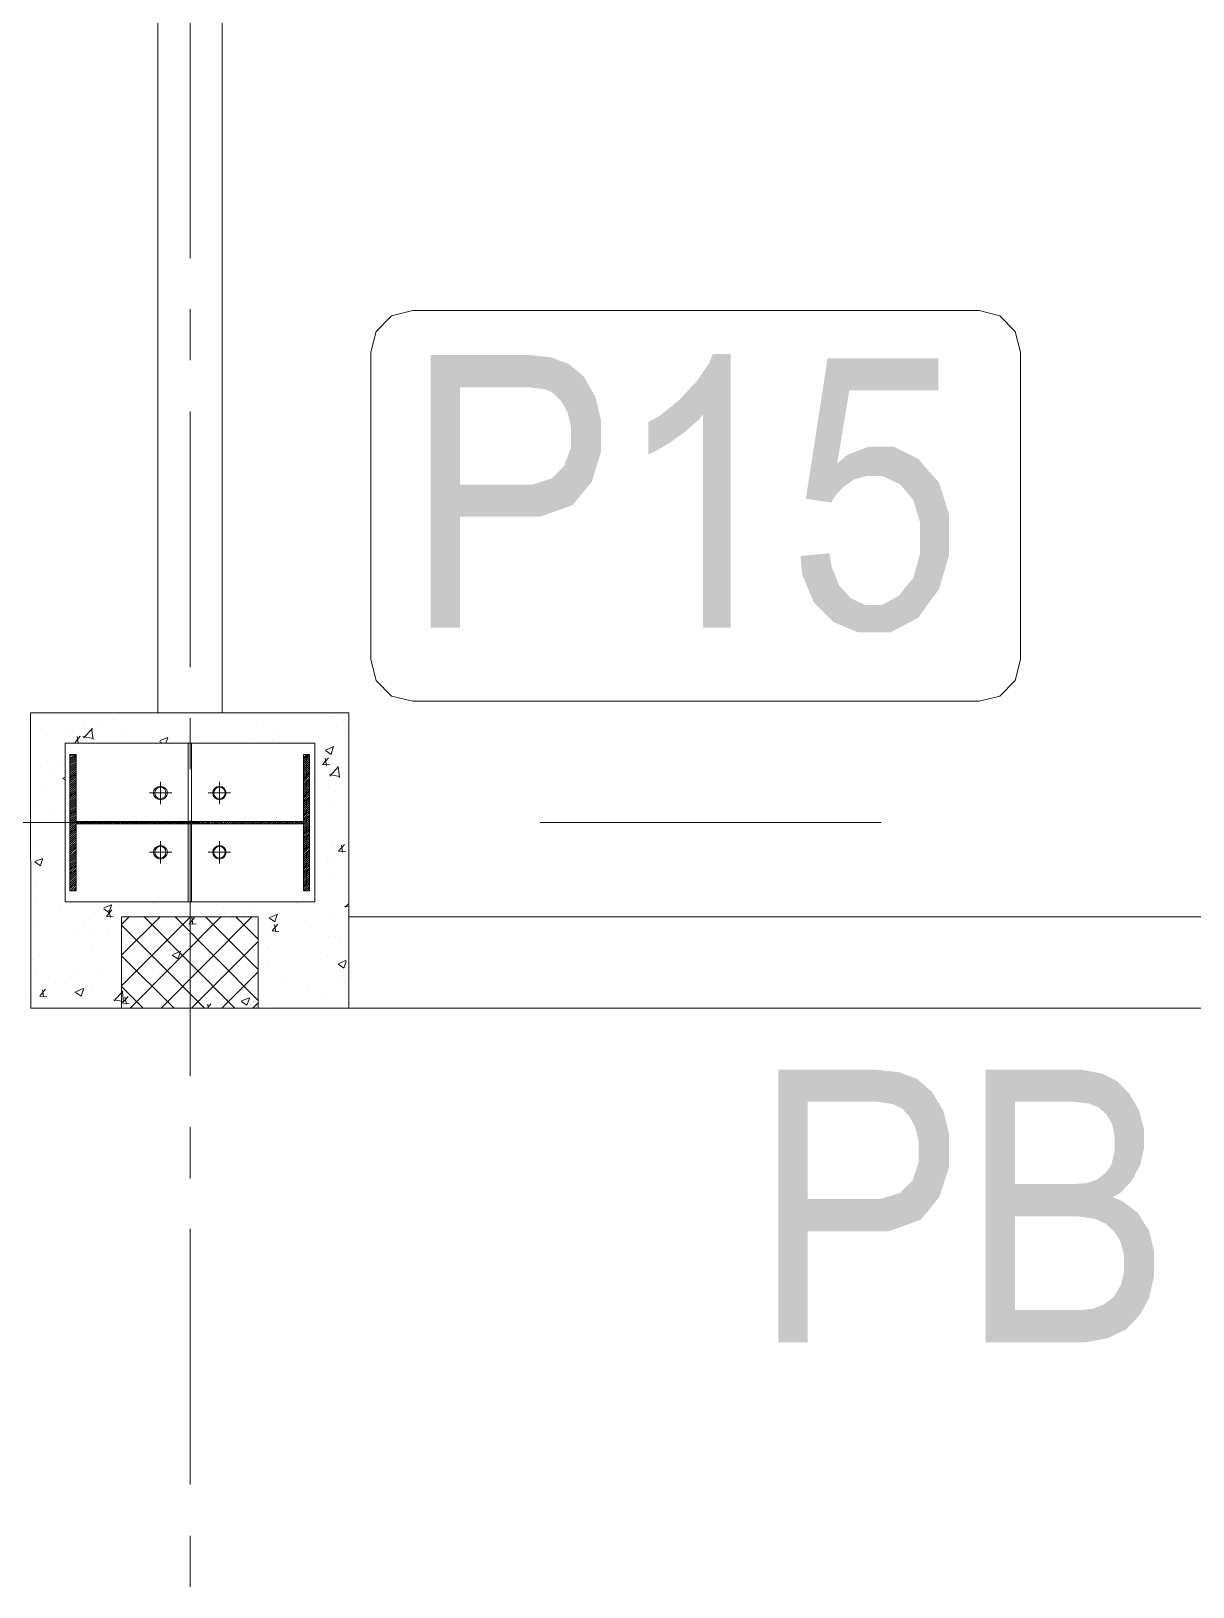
# Model space of a CAD drawing. Header units: millimetres. Extents: x 51.5 to 74.8, y 0.8 to 17.2.
# Drawn here: x 56.4284 to 56.7629, y 6.9694 to 7.4174 of the extents above; entities that cross this region are included whole.
import ezdxf

# ---------------------------------------------------------------- set-up
doc = ezdxf.new("R2010")
doc.units = ezdxf.units.MM
doc.layers.add('PDF_Geomertry', color=7, linetype='Continuous')
doc.layers.add('PDF_Solid Fills', color=7, linetype='Continuous')

msp = doc.modelspace()

# ---------------------------------------------------------------- hatches: boundary and pattern name
at = {"layer": 'PDF_Solid Fills', "transparency": 33554559}
h = msp.add_hatch(color=256, dxfattribs=at)
h.paths.add_polyline_path([(56.54343, 7.24564), (56.54343, 7.32411), (56.5676, 7.32411), (56.5719, 7.32411), (56.57829, 7.32342), (56.58024, 7.32258), (56.58315, 7.32161), (56.5876, 7.31786), (56.58913, 7.31509), (56.59079, 7.31231), (56.59246, 7.3055), (56.59246, 7.30147), (56.59246, 7.2962), (56.58982, 7.28759), (56.58704, 7.28425), (56.5844, 7.28092), (56.5751, 7.27758), (56.56843, 7.27758), (56.5519, 7.27758), (56.5519, 7.24564)])
h.paths.add_polyline_path([(56.5519, 7.28675), (56.56857, 7.28675), (56.5726, 7.28675), (56.57829, 7.28856), (56.5801, 7.29036), (56.5819, 7.29217), (56.58385, 7.29745), (56.58385, 7.30106), (56.58385, 7.30342), (56.58288, 7.30745), (56.58204, 7.30911), (56.58107, 7.31078), (56.57885, 7.313), (56.5776, 7.3137), (56.57635, 7.31425), (56.57176, 7.31481), (56.56843, 7.31481), (56.5519, 7.31481)])
for points in [[(56.62982, 7.24564), (56.6219, 7.24564), (56.6219, 7.30703), (56.62051, 7.30536), (56.6169, 7.30217), (56.61454, 7.3005), (56.61232, 7.29884), (56.60801, 7.29633), (56.60607, 7.2955), (56.60607, 7.30481), (56.6094, 7.30661), (56.6151, 7.3112), (56.6176, 7.31397), (56.6201, 7.31661), (56.62371, 7.32189), (56.62468, 7.32439), (56.62982, 7.32439)], [(56.64996, 7.2662), (56.65829, 7.26703), (56.65885, 7.26328), (56.66107, 7.25772), (56.66274, 7.25592), (56.6644, 7.25411), (56.66843, 7.25217), (56.67065, 7.25217), (56.67343, 7.25217), (56.67829, 7.25481), (56.68038, 7.25745), (56.68246, 7.25995), (56.6844, 7.26703), (56.6844, 7.27161), (56.6844, 7.27578), (56.68246, 7.28231), (56.68051, 7.28467), (56.67857, 7.28689), (56.67357, 7.28925), (56.67065, 7.28925), (56.66885, 7.28925), (56.66538, 7.28828), (56.66385, 7.28717), (56.66232, 7.2862), (56.65982, 7.28342), (56.65885, 7.28161), (56.65149, 7.28272), (56.65774, 7.32314), (56.68968, 7.32314), (56.68968, 7.31397), (56.66399, 7.31397), (56.66051, 7.29286), (56.66343, 7.29536), (56.66954, 7.29772), (56.67274, 7.29772), (56.67676, 7.29772), (56.68385, 7.29425), (56.68676, 7.29078), (56.68982, 7.28745), (56.69274, 7.27814), (56.69274, 7.27231), (56.69274, 7.26647), (56.68982, 7.25661), (56.68676, 7.25259), (56.68385, 7.24842), (56.67579, 7.24425), (56.67079, 7.24425), (56.66649, 7.24425), (56.65954, 7.24717), (56.65663, 7.25009), (56.65371, 7.253), (56.65038, 7.26106)]]:
    msp.add_hatch(color=256, dxfattribs=at).paths.add_polyline_path(points)
h = msp.add_hatch(color=256, dxfattribs=at)
h.paths.add_polyline_path([(56.64357, 7.03981), (56.64357, 7.11828), (56.66788, 7.11828), (56.67204, 7.11828), (56.67843, 7.11758), (56.68051, 7.11675), (56.68329, 7.11578), (56.68774, 7.11203), (56.6894, 7.10925), (56.69107, 7.10647), (56.69274, 7.09967), (56.69274, 7.09578), (56.69274, 7.09036), (56.68996, 7.08175), (56.68732, 7.07842), (56.68454, 7.07509), (56.67524, 7.07175), (56.66857, 7.07175), (56.65204, 7.07175), (56.65204, 7.03981)])
h.paths.add_polyline_path([(56.65204, 7.08106), (56.66871, 7.08106), (56.67274, 7.08106), (56.67843, 7.08272), (56.68024, 7.08453), (56.68218, 7.08634), (56.68399, 7.09175), (56.68399, 7.09522), (56.68399, 7.09759), (56.68301, 7.10161), (56.68218, 7.10328), (56.68121, 7.10495), (56.67913, 7.10717), (56.67774, 7.10786), (56.67649, 7.10842), (56.6719, 7.10911), (56.66857, 7.10911), (56.65204, 7.10911)])
h = msp.add_hatch(color=256, dxfattribs=at)
h.paths.add_polyline_path([(56.70329, 7.03981), (56.70329, 7.11828), (56.72746, 7.11828), (56.73107, 7.11828), (56.7369, 7.11717), (56.73913, 7.11606), (56.74121, 7.11495), (56.74468, 7.11134), (56.74607, 7.10897), (56.74746, 7.10647), (56.74885, 7.1012), (56.74885, 7.09828), (56.74885, 7.09564), (56.74774, 7.09078), (56.74649, 7.08856), (56.74538, 7.08634), (56.74204, 7.08286), (56.73982, 7.08161), (56.7426, 7.0805), (56.74704, 7.07717), (56.74857, 7.07467), (56.75024, 7.07217), (56.75176, 7.0662), (56.75176, 7.06259), (56.75176, 7.05897), (56.75038, 7.05272), (56.74899, 7.05008), (56.74746, 7.04745), (56.74357, 7.04342), (56.74107, 7.04231), (56.73871, 7.04106), (56.73204, 7.03981), (56.72774, 7.03981)])
h.paths.add_polyline_path([(56.71176, 7.04911), (56.72788, 7.04911), (56.73051, 7.04911), (56.7344, 7.04953), (56.73565, 7.05008), (56.73746, 7.05078), (56.74024, 7.053), (56.74121, 7.05467), (56.74218, 7.0562), (56.74315, 7.06022), (56.74315, 7.06259), (56.74315, 7.06481), (56.74218, 7.06856), (56.74135, 7.07009), (56.74038, 7.07161), (56.73788, 7.07397), (56.73635, 7.07467), (56.73482, 7.07536), (56.72996, 7.07606), (56.72663, 7.07606), (56.71176, 7.07606)])
h.paths.add_polyline_path([(56.71176, 7.08536), (56.72579, 7.08536), (56.72843, 7.08536), (56.73232, 7.08564), (56.73357, 7.08606), (56.73524, 7.08661), (56.73774, 7.08856), (56.73871, 7.08981), (56.73954, 7.0912), (56.74038, 7.09481), (56.74038, 7.09703), (56.74038, 7.09911), (56.73968, 7.10272), (56.73885, 7.10411), (56.73801, 7.1055), (56.73579, 7.10745), (56.7344, 7.108), (56.73315, 7.10856), (56.72815, 7.10911), (56.72468, 7.10911), (56.71176, 7.10911)])

# ---------------------------------------------------------------- linework, layer by layer
at = {"layer": 'PDF_Geomertry', "lineweight": 0}
for points in [[(56.46482, 8.14231), (56.46482, 7.22106)], [(56.48343, 8.14231), (56.48343, 7.22106)], [(56.47413, 7.4255), (56.47413, 7.35203)], [(56.47413, 7.33731), (56.47413, 7.32258)], [(56.47413, 7.30786), (56.47413, 7.23425)], [(56.43732, 7.22106), (56.43732, 7.22106)], [(56.44385, 7.218), (56.44385, 7.218)], [(56.44857, 7.21897), (56.44857, 7.21897)], [(56.45218, 7.21911), (56.45218, 7.21911)], [(56.46482, 7.22078), (56.46482, 7.22078)], [(56.46788, 7.22106), (56.46788, 7.22106)], [(56.47413, 7.21953), (56.47413, 7.20481)], [(56.49343, 7.22106), (56.49343, 7.22106)], [(56.49538, 7.21745), (56.49538, 7.21745)], [(56.51468, 7.22078), (56.51468, 7.22078)], [(56.51635, 7.21717), (56.51635, 7.21717)], [(56.43135, 7.21647), (56.43135, 7.21647)], [(56.43829, 7.21578), (56.43829, 7.21578)], [(56.44218, 7.21231), (56.44093, 7.21245), (56.44246, 7.21439)], [(56.4419, 7.21231), (56.44163, 7.21425)], [(56.44329, 7.21425), (56.44621, 7.2137)], [(56.44343, 7.21384), (56.44607, 7.21661)], [(56.44621, 7.21342), (56.44579, 7.21661)], [(56.45593, 7.21495), (56.45593, 7.21495)], [(56.46538, 7.21286), (56.46621, 7.21231)], [(56.46551, 7.21314), (56.46774, 7.21397)], [(56.46718, 7.21231), (56.46774, 7.21384)], [(56.47371, 7.21425), (56.47371, 7.21425)], [(56.47593, 7.21411), (56.47593, 7.21411)], [(56.49149, 7.21342), (56.49149, 7.21342)], [(56.49788, 7.21314), (56.49788, 7.21314)], [(56.49926, 7.21495), (56.49926, 7.21495)], [(56.50926, 7.21272), (56.50926, 7.21272)], [(56.51885, 7.21592), (56.51885, 7.21592)], [(56.51982, 7.21647), (56.51982, 7.21647)], [(56.43815, 7.21092), (56.43815, 7.21092)], [(56.43954, 7.20731), (56.44135, 7.20911)], [(56.43954, 7.20786), (56.44079, 7.20911)], [(56.43954, 7.20856), (56.4401, 7.20911)], [(56.43954, 7.20911), (56.43954, 7.20911)], [(56.43954, 7.20675), (56.44135, 7.20856)], [(56.46788, 7.21231), (56.46788, 7.21231)], [(56.4819, 7.21231), (56.4819, 7.21231)], [(56.48204, 7.21245), (56.48204, 7.21245)], [(56.49218, 7.21231), (56.49218, 7.21231)], [(56.50676, 7.20759), (56.50829, 7.20911)], [(56.50676, 7.20814), (56.50774, 7.20911)], [(56.50676, 7.20884), (56.50718, 7.20911)], [(56.50676, 7.20703), (56.50857, 7.20884)], [(56.50676, 7.20647), (56.50857, 7.20828)], [(56.5144, 7.20606), (56.51232, 7.2062), (56.51399, 7.20814)], [(56.51315, 7.21036), (56.51551, 7.21134)], [(56.51315, 7.21022), (56.51482, 7.20911), (56.51538, 7.2112)], [(56.43093, 7.2055), (56.43093, 7.2055)], [(56.4351, 7.20481), (56.4351, 7.20481)], [(56.43718, 7.20745), (56.43718, 7.20745)], [(56.43954, 7.2062), (56.44135, 7.208)], [(56.43954, 7.2055), (56.44135, 7.20745)], [(56.43954, 7.20495), (56.44135, 7.20675)], [(56.43954, 7.20439), (56.44135, 7.2062)], [(56.43954, 7.20384), (56.44135, 7.20564)], [(56.43954, 7.20314), (56.44135, 7.20509)], [(56.43954, 7.20258), (56.44135, 7.20439)], [(56.43954, 7.20203), (56.44135, 7.20384)], [(56.50676, 7.20578), (56.50857, 7.20772)], [(56.50676, 7.20522), (56.50857, 7.20703)], [(56.50676, 7.20467), (56.50857, 7.20647)], [(56.50676, 7.20411), (56.50857, 7.20592)], [(56.50676, 7.20342), (56.50857, 7.20536)], [(56.50676, 7.20286), (56.50857, 7.20467)], [(56.50676, 7.20231), (56.50857, 7.20411)], [(56.51343, 7.20592), (56.51301, 7.208)], [(56.5144, 7.20286), (56.5169, 7.20564)], [(56.51593, 7.2062), (56.51593, 7.2062)], [(56.51718, 7.20245), (56.51676, 7.20564)], [(56.51843, 7.20384), (56.51843, 7.20384)], [(56.43746, 7.20217), (56.43815, 7.20175)], [(56.4376, 7.20231), (56.43815, 7.20258)], [(56.43815, 7.20022), (56.43815, 7.20022)], [(56.43954, 7.20147), (56.44135, 7.20328)], [(56.43954, 7.20092), (56.44135, 7.20272)], [(56.43954, 7.20022), (56.44135, 7.20203)], [(56.43954, 7.19967), (56.44135, 7.20147)], [(56.43954, 7.19911), (56.44135, 7.20092)], [(56.43954, 7.19856), (56.44135, 7.20036)], [(56.43954, 7.19786), (56.44135, 7.19981)], [(56.46565, 7.2012), (56.46565, 7.19481)], [(56.4826, 7.2012), (56.4826, 7.19481)], [(56.50676, 7.20175), (56.50857, 7.20356)], [(56.50676, 7.2012), (56.50857, 7.203)], [(56.50676, 7.2005), (56.50857, 7.20231)], [(56.50676, 7.19995), (56.50857, 7.20175)], [(56.50676, 7.19939), (56.50857, 7.2012)], [(56.50676, 7.19884), (56.50857, 7.20064)], [(56.50676, 7.19814), (56.50857, 7.20009)], [(56.50676, 7.19758), (56.50857, 7.19939)], [(56.51024, 7.20272), (56.51024, 7.20272)], [(56.51426, 7.20328), (56.51718, 7.20272)], [(56.43176, 7.1987), (56.43176, 7.1987)], [(56.43954, 7.19731), (56.44135, 7.19911)], [(56.43954, 7.19675), (56.44135, 7.19856)], [(56.43954, 7.1962), (56.44135, 7.198)], [(56.43954, 7.1955), (56.44135, 7.19745)], [(56.43954, 7.19495), (56.44135, 7.19675)], [(56.43954, 7.19439), (56.44135, 7.1962)], [(56.43954, 7.19383), (56.44135, 7.19564)], [(56.43954, 7.19328), (56.44135, 7.19509)], [(56.46885, 7.198), (56.46246, 7.198)], [(56.48579, 7.198), (56.4794, 7.198)], [(56.50676, 7.19703), (56.50857, 7.19884)], [(56.50676, 7.19647), (56.50857, 7.19828)], [(56.50676, 7.19578), (56.50857, 7.19772)], [(56.50676, 7.19522), (56.50857, 7.19703)], [(56.50676, 7.19467), (56.50857, 7.19647)], [(56.50676, 7.19411), (56.50857, 7.19592)], [(56.50676, 7.19356), (56.50857, 7.19536)], [(56.50676, 7.19286), (56.50857, 7.19481)], [(56.51551, 7.19509), (56.51551, 7.19509)], [(56.51593, 7.19856), (56.51593, 7.19856)], [(56.43051, 7.19439), (56.43051, 7.19439)], [(56.43468, 7.19286), (56.43468, 7.19286)], [(56.43954, 7.19259), (56.44135, 7.19453)], [(56.43954, 7.19203), (56.44135, 7.19383)], [(56.43954, 7.19147), (56.44135, 7.19328)], [(56.43954, 7.19092), (56.44135, 7.19272)], [(56.43954, 7.19022), (56.44135, 7.19217)], [(56.43954, 7.18967), (56.44135, 7.19147)], [(56.43954, 7.18911), (56.44135, 7.19092)], [(56.43954, 7.18856), (56.44135, 7.19036)], [(56.50649, 7.18911), (56.50676, 7.18939), (56.50857, 7.1912)], [(56.50676, 7.19231), (56.50857, 7.19411)], [(56.50676, 7.19175), (56.50857, 7.19356)], [(56.50676, 7.1912), (56.50857, 7.193)], [(56.50676, 7.1905), (56.50857, 7.19245)], [(56.50676, 7.18995), (56.50857, 7.19175)], [(56.50676, 7.18883), (56.50857, 7.19064)], [(56.5101, 7.19078), (56.5101, 7.19078)], [(56.4769, 7.18953), (55.98635, 7.18953)], [(56.43815, 7.18953), (56.43815, 7.18953)], [(56.43954, 7.18731), (56.44135, 7.18911), (56.44204, 7.18981)], [(56.43954, 7.18786), (56.44135, 7.18981), (56.44149, 7.18981)], [(56.43954, 7.18675), (56.44135, 7.18856)], [(56.43954, 7.1862), (56.44135, 7.188)], [(56.43954, 7.18564), (56.44135, 7.18745)], [(56.43954, 7.18495), (56.44135, 7.18689)], [(56.43954, 7.18439), (56.44135, 7.1862)], [(56.4419, 7.18911), (56.4426, 7.18981)], [(56.44246, 7.18911), (56.44329, 7.18981)], [(56.44301, 7.18911), (56.44385, 7.18981)], [(56.44357, 7.18911), (56.4444, 7.18981)], [(56.44426, 7.18911), (56.44496, 7.18981)], [(56.44482, 7.18911), (56.44565, 7.18981)], [(56.44538, 7.18911), (56.44621, 7.18981)], [(56.44593, 7.18911), (56.44676, 7.18981)], [(56.44663, 7.18911), (56.44732, 7.18981)], [(56.44718, 7.18911), (56.44801, 7.18981)], [(56.44774, 7.18911), (56.44857, 7.18981)], [(56.44829, 7.18911), (56.44913, 7.18981)], [(56.44899, 7.18911), (56.44968, 7.18981)], [(56.44954, 7.18911), (56.45024, 7.18981)], [(56.4501, 7.18911), (56.45093, 7.18981)], [(56.45065, 7.18911), (56.45149, 7.18981)], [(56.45121, 7.18911), (56.45204, 7.18981)], [(56.4519, 7.18911), (56.4526, 7.18981)], [(56.45246, 7.18911), (56.45329, 7.18981)], [(56.45301, 7.18911), (56.45385, 7.18981)], [(56.45357, 7.18911), (56.4544, 7.18981)], [(56.45426, 7.18911), (56.45496, 7.18981)], [(56.45482, 7.18911), (56.45551, 7.18981)], [(56.45538, 7.18911), (56.45621, 7.18981)], [(56.45593, 7.18911), (56.45676, 7.18981)], [(56.45663, 7.18911), (56.45732, 7.18981)], [(56.45718, 7.18911), (56.45788, 7.18981)], [(56.45774, 7.18911), (56.45857, 7.18981)], [(56.45829, 7.18911), (56.45913, 7.18981)], [(56.45885, 7.18911), (56.45968, 7.18981)], [(56.45954, 7.18911), (56.46024, 7.18981)], [(56.4601, 7.18911), (56.46093, 7.18981)], [(56.46065, 7.18911), (56.46149, 7.18981)], [(56.46121, 7.18911), (56.46204, 7.18981)], [(56.4619, 7.18911), (56.4626, 7.18981)], [(56.46246, 7.18911), (56.46315, 7.18981)], [(56.46301, 7.18911), (56.46385, 7.18981)], [(56.46357, 7.18911), (56.4644, 7.18981)], [(56.46413, 7.18911), (56.46496, 7.18981)], [(56.46482, 7.18911), (56.46551, 7.18981)], [(56.46538, 7.18911), (56.46621, 7.18981)], [(56.46593, 7.18911), (56.46676, 7.18981)], [(56.46649, 7.18911), (56.46732, 7.18981)], [(56.46718, 7.18911), (56.46788, 7.18981)], [(56.46774, 7.18911), (56.46857, 7.18981)], [(56.46829, 7.18911), (56.46913, 7.18981)], [(56.46885, 7.18911), (56.46968, 7.18981)], [(56.46954, 7.18911), (56.47024, 7.18981)], [(56.4701, 7.18911), (56.47079, 7.18981)], [(56.47065, 7.18911), (56.47149, 7.18981)], [(56.47121, 7.18911), (56.47204, 7.18981)], [(56.47176, 7.18911), (56.4726, 7.18981)], [(56.47246, 7.18911), (56.47315, 7.18981)], [(56.47301, 7.18911), (56.47385, 7.18981)], [(56.47357, 7.18911), (56.4744, 7.18981)], [(56.47413, 7.19009), (56.47413, 7.11647)], [(56.47413, 7.18911), (56.47496, 7.18981)], [(56.47482, 7.18911), (56.47551, 7.18981)], [(56.47538, 7.18911), (56.47621, 7.18981)], [(56.47593, 7.18911), (56.47676, 7.18981)], [(56.47649, 7.18911), (56.47732, 7.18981)], [(56.47718, 7.18911), (56.47788, 7.18981)], [(56.47774, 7.18911), (56.47843, 7.18981)], [(56.47829, 7.18911), (56.47913, 7.18981)], [(56.47885, 7.18911), (56.47968, 7.18981)], [(56.4794, 7.18911), (56.48024, 7.18981)], [(56.4801, 7.18911), (56.48079, 7.18981)], [(56.48065, 7.18911), (56.48149, 7.18981)], [(56.48121, 7.18911), (56.48204, 7.18981)], [(56.48176, 7.18911), (56.4826, 7.18981)], [(56.48246, 7.18911), (56.48315, 7.18981)], [(56.48301, 7.18911), (56.48371, 7.18981)], [(56.48357, 7.18911), (56.4844, 7.18981)], [(56.48413, 7.18911), (56.48496, 7.18981)], [(56.48482, 7.18911), (56.48551, 7.18981)], [(56.48538, 7.18911), (56.48607, 7.18981)], [(56.48593, 7.18911), (56.48676, 7.18981)], [(56.48649, 7.18911), (56.48732, 7.18981)], [(56.48704, 7.18911), (56.48788, 7.18981)], [(56.48774, 7.18911), (56.48843, 7.18981)], [(56.48829, 7.18911), (56.48913, 7.18981)], [(56.48885, 7.18911), (56.48968, 7.18981)], [(56.4894, 7.18911), (56.49024, 7.18981)], [(56.4901, 7.18911), (56.49079, 7.18981)], [(56.49065, 7.18911), (56.49135, 7.18981)], [(56.49121, 7.18911), (56.49204, 7.18981)], [(56.49176, 7.18911), (56.4926, 7.18981)], [(56.49232, 7.18911), (56.49315, 7.18981)], [(56.49301, 7.18911), (56.49371, 7.18981)], [(56.49357, 7.18911), (56.4944, 7.18981)], [(56.49413, 7.18911), (56.49496, 7.18981)], [(56.49468, 7.18911), (56.49551, 7.18981)], [(56.49538, 7.18911), (56.49607, 7.18981)], [(56.49593, 7.18911), (56.49676, 7.18981)], [(56.49649, 7.18911), (56.49732, 7.18981)], [(56.49704, 7.18911), (56.49788, 7.18981)], [(56.49774, 7.18911), (56.49843, 7.18981)], [(56.49829, 7.18911), (56.49899, 7.18981)], [(56.49885, 7.18911), (56.49968, 7.18981)], [(56.4994, 7.18911), (56.50024, 7.18981)], [(56.49996, 7.18911), (56.50079, 7.18981)], [(56.50065, 7.18911), (56.50135, 7.18981)], [(56.50121, 7.18911), (56.50204, 7.18981)], [(56.50176, 7.18911), (56.5026, 7.18981)], [(56.50232, 7.18911), (56.50315, 7.18981)], [(56.50301, 7.18911), (56.50371, 7.18981)], [(56.50357, 7.18911), (56.50426, 7.18981)], [(56.50413, 7.18911), (56.50496, 7.18981)], [(56.50468, 7.18911), (56.50551, 7.18981)], [(56.50538, 7.18911), (56.50607, 7.18981)], [(56.50593, 7.18911), (56.50663, 7.18981)], [(56.50676, 7.18814), (56.50857, 7.19009)], [(56.50676, 7.18759), (56.50857, 7.18939)], [(56.50676, 7.18703), (56.50857, 7.18883)], [(56.50676, 7.18647), (56.50857, 7.18828)], [(56.50676, 7.18592), (56.50857, 7.18772)], [(56.50676, 7.18522), (56.50857, 7.18717)], [(56.50676, 7.18467), (56.50857, 7.18647)], [(56.50676, 7.18411), (56.50857, 7.18592)], [(56.67315, 7.18953), (56.57496, 7.18953)], [(56.4301, 7.18328), (56.4301, 7.18328)], [(56.43815, 7.1855), (56.43815, 7.1855)], [(56.43815, 7.18411), (56.43815, 7.18411)], [(56.43954, 7.18383), (56.44135, 7.18564)], [(56.43954, 7.18328), (56.44135, 7.18508)], [(56.43954, 7.18259), (56.44135, 7.18453)], [(56.43954, 7.18203), (56.44135, 7.18383)], [(56.43954, 7.18147), (56.44135, 7.18328)], [(56.43954, 7.18092), (56.44135, 7.18272)], [(56.43954, 7.18036), (56.44135, 7.18217)], [(56.43954, 7.17967), (56.44135, 7.18147)], [(56.46565, 7.18411), (56.46565, 7.17772)], [(56.4826, 7.18411), (56.4826, 7.17772)], [(56.50676, 7.18356), (56.50857, 7.18536)], [(56.50676, 7.18286), (56.50857, 7.18481)], [(56.50676, 7.18231), (56.50857, 7.18411)], [(56.50676, 7.18175), (56.50857, 7.18356)], [(56.50676, 7.1812), (56.50857, 7.183)], [(56.50676, 7.18064), (56.50857, 7.18245)], [(56.50676, 7.17995), (56.50857, 7.18175)], [(56.5151, 7.18397), (56.5151, 7.18397)], [(56.51899, 7.18106), (56.5169, 7.1812), (56.51857, 7.18314)], [(56.51801, 7.18092), (56.51774, 7.183)], [(56.51982, 7.18481), (56.51982, 7.18481)], [(56.4294, 7.17828), (56.43176, 7.17911)], [(56.4294, 7.17814), (56.43107, 7.17703), (56.43163, 7.17897)], [(56.43815, 7.1787), (56.43815, 7.1787)], [(56.43954, 7.17911), (56.44135, 7.18092)], [(56.43954, 7.17856), (56.44135, 7.18036)], [(56.43954, 7.178), (56.44135, 7.17981)], [(56.43954, 7.17731), (56.44135, 7.17925)], [(56.43954, 7.17675), (56.44135, 7.17856)], [(56.43954, 7.1762), (56.44135, 7.178)], [(56.43954, 7.17564), (56.44135, 7.17745)], [(56.43954, 7.17495), (56.44135, 7.17689)], [(56.46885, 7.18092), (56.46246, 7.18092)], [(56.48579, 7.18092), (56.4794, 7.18092)], [(56.50676, 7.17939), (56.50857, 7.1812)], [(56.50676, 7.17884), (56.50857, 7.18064)], [(56.50676, 7.17828), (56.50857, 7.18008)], [(56.50676, 7.17759), (56.50857, 7.17953)], [(56.50676, 7.17703), (56.50857, 7.17884)], [(56.50676, 7.17647), (56.50857, 7.17828)], [(56.50676, 7.17592), (56.50857, 7.17772)], [(56.50676, 7.17522), (56.50857, 7.17717)], [(56.5101, 7.17884), (56.5101, 7.17884)], [(56.51357, 7.17939), (56.51357, 7.17939)], [(56.51385, 7.17814), (56.51385, 7.17814)], [(56.51454, 7.1787), (56.51454, 7.1787)], [(56.51982, 7.18008), (56.51982, 7.18008)], [(56.42968, 7.17231), (56.42968, 7.17231)], [(56.43954, 7.17439), (56.44135, 7.1762)], [(56.43954, 7.17384), (56.44135, 7.17564)], [(56.43954, 7.17328), (56.44135, 7.17508)], [(56.43954, 7.17272), (56.44135, 7.17453)], [(56.43954, 7.17203), (56.44135, 7.17384)], [(56.43954, 7.17147), (56.44135, 7.17328)], [(56.43954, 7.17092), (56.44135, 7.17272)], [(56.50676, 7.17467), (56.50857, 7.17647)], [(56.50676, 7.17411), (56.50857, 7.17592)], [(56.50676, 7.17356), (56.50857, 7.17536)], [(56.50676, 7.173), (56.50857, 7.17481)], [(56.50676, 7.17231), (56.50857, 7.17411)], [(56.50676, 7.17175), (56.50857, 7.17356)], [(56.50676, 7.1712), (56.50857, 7.173)], [(56.50676, 7.17064), (56.50857, 7.17245)], [(56.51468, 7.173), (56.51468, 7.173)], [(56.42982, 7.16828), (56.42982, 7.16828)], [(56.43815, 7.16939), (56.43815, 7.16939)], [(56.43815, 7.168), (56.43815, 7.168)], [(56.43954, 7.17036), (56.44135, 7.17217)], [(56.43968, 7.16981), (56.44135, 7.17161)], [(56.44024, 7.16981), (56.44135, 7.17092)], [(56.44079, 7.16981), (56.44135, 7.17036)], [(56.50676, 7.16995), (56.50857, 7.17189)], [(56.50718, 7.16981), (56.50857, 7.1712)], [(56.50788, 7.16981), (56.50857, 7.17064)], [(56.50843, 7.16981), (56.50857, 7.17009)], [(56.51982, 7.16814), (56.51982, 7.16814)], [(56.43649, 7.16411), (56.43649, 7.16411)], [(56.43704, 7.16536), (56.43704, 7.16536)], [(56.44649, 7.1637), (56.44649, 7.1637)], [(56.44926, 7.16495), (56.45163, 7.16578)], [(56.44926, 7.16467), (56.45079, 7.16356), (56.45149, 7.16564)], [(56.45204, 7.16231), (56.4501, 7.16245), (56.45163, 7.16439)], [(56.45121, 7.16217), (56.45079, 7.16425)], [(56.45413, 7.16342), (56.45413, 7.16342)], [(56.45871, 7.16661), (56.45871, 7.16661)], [(56.46357, 7.16606), (56.46357, 7.16606)], [(56.48176, 7.16661), (56.48176, 7.16661)], [(56.48385, 7.16467), (56.48385, 7.16467)], [(56.48399, 7.16342), (56.48399, 7.16342)], [(56.49232, 7.16661), (56.49232, 7.16661)], [(56.49232, 7.16453), (56.49232, 7.16453)], [(56.50482, 7.1662), (56.50482, 7.1662)], [(56.5076, 7.16661), (56.5076, 7.16661)], [(56.51857, 7.16536), (56.51982, 7.16522)], [(56.51885, 7.16509), (56.51982, 7.1662)], [(56.42926, 7.1612), (56.42926, 7.1612)], [(56.44343, 7.15967), (56.44343, 7.15967)], [(56.45038, 7.15911), (56.45038, 7.15911)], [(56.4544, 7.14245), (56.47426, 7.16231)], [(56.4544, 7.15134), (56.46551, 7.16231)], [(56.4544, 7.16009), (56.45663, 7.16231)], [(56.4544, 7.15995), (56.47829, 7.13606)], [(56.4569, 7.13606), (56.48301, 7.16231)], [(56.46093, 7.16231), (56.48704, 7.13606)], [(56.46121, 7.15897), (56.46121, 7.15897)], [(56.46301, 7.16064), (56.46301, 7.16064)], [(56.4644, 7.16134), (56.4644, 7.16134)], [(56.46579, 7.13606), (56.4919, 7.16231)], [(56.46982, 7.16231), (56.49371, 7.13828)], [(56.4719, 7.16259), (56.4719, 7.16259)], [(56.47593, 7.16022), (56.47413, 7.16036), (56.47385, 7.16036), (56.47413, 7.16064), (56.47551, 7.16231)], [(56.47413, 7.16328), (56.47413, 7.16328)], [(56.47413, 7.1612), (56.47413, 7.1612)], [(56.47496, 7.16009), (56.47468, 7.16217)], [(56.47857, 7.16231), (56.49371, 7.14717)], [(56.48732, 7.16231), (56.49371, 7.15592)], [(56.48968, 7.16189), (56.48968, 7.16189)], [(56.4969, 7.16203), (56.49857, 7.16092), (56.49926, 7.163)], [(56.49704, 7.16217), (56.4994, 7.16314)], [(56.49718, 7.15953), (56.49718, 7.15953)], [(56.49968, 7.15814), (56.49774, 7.15828), (56.4994, 7.16022)], [(56.49885, 7.158), (56.49843, 7.16009)], [(56.50732, 7.1612), (56.50732, 7.1612)], [(56.51426, 7.16189), (56.51426, 7.16189)], [(56.51982, 7.16231), (57.01176, 7.16231)], [(56.44204, 7.158), (56.44204, 7.158)], [(56.4451, 7.158), (56.4451, 7.158)], [(56.46315, 7.15495), (56.46315, 7.15495)], [(56.47454, 7.13606), (56.49371, 7.15522)], [(56.47885, 7.15814), (56.47885, 7.15814)], [(56.47996, 7.15703), (56.47996, 7.15703)], [(56.49663, 7.15745), (56.49663, 7.15745)], [(56.5144, 7.15661), (56.5144, 7.15661)], [(56.51593, 7.15647), (56.51593, 7.15647)], [(56.51704, 7.15592), (56.51704, 7.15592)], [(56.42885, 7.15009), (56.42885, 7.15009)], [(56.44607, 7.15258), (56.44607, 7.15258)], [(56.4544, 7.15106), (56.46954, 7.13606)], [(56.46899, 7.15134), (56.47065, 7.15022), (56.47135, 7.15231)], [(56.46913, 7.15147), (56.47149, 7.15245)], [(56.47413, 7.15258), (56.47413, 7.15258)], [(56.47413, 7.15064), (56.47413, 7.15064)], [(56.47524, 7.15036), (56.47524, 7.15036)], [(56.48357, 7.15147), (56.48357, 7.15147)], [(56.49607, 7.15314), (56.49607, 7.15314)], [(56.49649, 7.15314), (56.49649, 7.15314)], [(56.51385, 7.15092), (56.51385, 7.15092)], [(56.51982, 7.15314), (56.51982, 7.15314)], [(56.42982, 7.14717), (56.42982, 7.14717)], [(56.44163, 7.14592), (56.44163, 7.14592)], [(56.4476, 7.14647), (56.4476, 7.14647)], [(56.45426, 7.14759), (56.45426, 7.14759)], [(56.45774, 7.14647), (56.45774, 7.14647)], [(56.46524, 7.14578), (56.46524, 7.14578)], [(56.47704, 7.14981), (56.47704, 7.14981)], [(56.47954, 7.14606), (56.47954, 7.14606)], [(56.48329, 7.13606), (56.49371, 7.14647)], [(56.49676, 7.14856), (56.49676, 7.14856)], [(56.51676, 7.1487), (56.51843, 7.14759), (56.51913, 7.14953)], [(56.5169, 7.14884), (56.51913, 7.14981)], [(56.43093, 7.13967), (56.43246, 7.14147)], [(56.4319, 7.13925), (56.43163, 7.14134)], [(56.43329, 7.14481), (56.43329, 7.14481)], [(56.43829, 7.14314), (56.43829, 7.14314)], [(56.44107, 7.14064), (56.44274, 7.13953), (56.44343, 7.14147)], [(56.44121, 7.14078), (56.44357, 7.14175)], [(56.44565, 7.14161), (56.44565, 7.14161)], [(56.45232, 7.13814), (56.45482, 7.14092)], [(56.4544, 7.14231), (56.46065, 7.13606)], [(56.46274, 7.14383), (56.46274, 7.14383)], [(56.47413, 7.14189), (56.47413, 7.14189)], [(56.48301, 7.14495), (56.48301, 7.14495)], [(56.50079, 7.14425), (56.50079, 7.14425)], [(56.50829, 7.14272), (56.50829, 7.14272)], [(56.51663, 7.14383), (56.51663, 7.14383)], [(56.51857, 7.14356), (56.51857, 7.14356)], [(56.42843, 7.13911), (56.42843, 7.13911)], [(56.43079, 7.13953), (56.43288, 7.13939)], [(56.45218, 7.13842), (56.4551, 7.138)], [(56.45496, 7.13772), (56.45468, 7.14078)], [(56.45468, 7.13759), (56.45635, 7.13939)], [(56.45468, 7.13745), (56.45663, 7.13731)], [(56.45579, 7.13717), (56.45538, 7.13925)], [(56.46649, 7.13731), (56.46649, 7.13731)], [(56.47482, 7.13842), (56.47482, 7.13842)], [(56.47913, 7.13606), (56.4801, 7.13731)], [(56.4794, 7.13606), (56.47926, 7.13717)], [(56.48732, 7.13995), (56.48732, 7.13995)], [(56.48885, 7.138), (56.49051, 7.13689), (56.49121, 7.13884)], [(56.48899, 7.13814), (56.49121, 7.13897)], [(56.49218, 7.13606), (56.49371, 7.13759)], [(56.49635, 7.13745), (56.49635, 7.13745)], [(56.51343, 7.13981), (56.51343, 7.13981)], [(56.51454, 7.13661), (56.51454, 7.13661)], [(56.46663, 7.13606), (56.46663, 7.13606)], [(56.51982, 7.13606), (57.01176, 7.13606)], [(56.47413, 7.10175), (56.47413, 7.08703)], [(56.47413, 7.07245), (56.47413, 6.99884)], [(56.47413, 6.98411), (56.47413, 6.96939)]]:
    msp.add_lwpolyline(points, dxfattribs=at)
for points in [[(56.53829, 7.33689), (56.70135, 7.33689), (56.70732, 7.33536), (56.71176, 7.33092), (56.71329, 7.32495), (56.71329, 7.23647), (56.71176, 7.23036), (56.70732, 7.22592), (56.70135, 7.22439), (56.53829, 7.22439), (56.53218, 7.22592), (56.52774, 7.23036), (56.52621, 7.23647), (56.52621, 7.32495), (56.52774, 7.33092), (56.53218, 7.33536), (56.53829, 7.33689)], [(56.42815, 7.22106), (56.51982, 7.22106), (56.51982, 7.13606), (56.42829, 7.13606), (56.42815, 7.22106)], [(56.42982, 7.22106), (56.42982, 7.22106), (56.42982, 7.22106)], [(56.44524, 7.22106), (56.44524, 7.22106), (56.44524, 7.22106), (56.44524, 7.22106)], [(56.44635, 7.22106), (56.44635, 7.22106), (56.44635, 7.22106)], [(56.46288, 7.22106), (56.46288, 7.22106), (56.46288, 7.22106)], [(56.46829, 7.22106), (56.46829, 7.22106), (56.46829, 7.22106), (56.46829, 7.22106)], [(56.4794, 7.22106), (56.4794, 7.22106), (56.4794, 7.22106)], [(56.4794, 7.22106), (56.4794, 7.22106), (56.4794, 7.22106)], [(56.49121, 7.22106), (56.49121, 7.22106), (56.49121, 7.22106), (56.49121, 7.22106)], [(56.49607, 7.22106), (56.49607, 7.22106), (56.49607, 7.22106)], [(56.5126, 7.22106), (56.5126, 7.22106), (56.5126, 7.22106)], [(56.51426, 7.22106), (56.51426, 7.22106), (56.51426, 7.22106), (56.51426, 7.22106)], [(56.51982, 7.21995), (56.51982, 7.21995), (56.51982, 7.21995)], [(56.47413, 7.21703), (56.47413, 7.21703), (56.47413, 7.21703), (56.47413, 7.21703)], [(56.47413, 7.21578), (56.47413, 7.21578), (56.47413, 7.21578), (56.47413, 7.21578)], [(56.47413, 7.21397), (56.47413, 7.21397), (56.47413, 7.21397), (56.47413, 7.21397)], [(56.51982, 7.21606), (56.51982, 7.21606), (56.51982, 7.21606)], [(56.43815, 7.16661), (56.43815, 7.21231), (56.5101, 7.21231), (56.5101, 7.16661), (56.43815, 7.16661)], [(56.44135, 7.16981), (56.43954, 7.16981), (56.43954, 7.20911), (56.44135, 7.20911), (56.44135, 7.16981)], [(56.43996, 7.21231), (56.43996, 7.21231), (56.43996, 7.21231)], [(56.45399, 7.21231), (56.45399, 7.21231), (56.45399, 7.21231), (56.45399, 7.21231)], [(56.47357, 7.21231), (56.47454, 7.21231), (56.47454, 7.18981), (56.47357, 7.18981), (56.47357, 7.21231)], [(56.47788, 7.21231), (56.47788, 7.21231), (56.47788, 7.21231)], [(56.49593, 7.21231), (56.49593, 7.21231), (56.49593, 7.21231)], [(56.50079, 7.21231), (56.50079, 7.21231), (56.50079, 7.21231)], [(56.50676, 7.16981), (56.50857, 7.16981), (56.50857, 7.20911), (56.50676, 7.20911), (56.50676, 7.16981)], [(56.50996, 7.21231), (56.50996, 7.21231), (56.50996, 7.21231), (56.50996, 7.21231)], [(56.5101, 7.21217), (56.5101, 7.21217), (56.5101, 7.21217), (56.5101, 7.21217)], [(56.51982, 7.20911), (56.51982, 7.20911), (56.51982, 7.20911)], [(56.43815, 7.20661), (56.43815, 7.20661), (56.43815, 7.20661)], [(56.5101, 7.20384), (56.5101, 7.20384), (56.5101, 7.20384)], [(56.51982, 7.20411), (56.51982, 7.20411), (56.51982, 7.20411)], [(56.5101, 7.20272), (56.5101, 7.20272), (56.5101, 7.20272)], [(56.5101, 7.20175), (56.5101, 7.20175), (56.5101, 7.20175), (56.5101, 7.20175)], [(56.5101, 7.20161), (56.5101, 7.20161), (56.5101, 7.20161), (56.5101, 7.20161)], [(56.43815, 7.19467), (56.43815, 7.19467), (56.43815, 7.19467)], [(56.51982, 7.19842), (56.51982, 7.19842), (56.51982, 7.19842)], [(56.43815, 7.19328), (56.43815, 7.19328), (56.43815, 7.19328)], [(56.5101, 7.19106), (56.5101, 7.19106), (56.5101, 7.19106)], [(56.5101, 7.19092), (56.5101, 7.19092), (56.5101, 7.19092), (56.5101, 7.19092)], [(56.51982, 7.19203), (56.51982, 7.19203), (56.51982, 7.19203)], [(56.44135, 7.18911), (56.50676, 7.18911), (56.50676, 7.18981), (56.44135, 7.18981), (56.44135, 7.18911)], [(56.47357, 7.16661), (56.47454, 7.16661), (56.47454, 7.18911), (56.47357, 7.18911), (56.47357, 7.16661)], [(56.51982, 7.18772), (56.51982, 7.18772), (56.51982, 7.18772)], [(56.43815, 7.18134), (56.43815, 7.18134), (56.43815, 7.18134)], [(56.5101, 7.18286), (56.5101, 7.18286), (56.5101, 7.18286), (56.5101, 7.18286)], [(56.5101, 7.1805), (56.5101, 7.1805), (56.5101, 7.1805)], [(56.5101, 7.18022), (56.5101, 7.18022), (56.5101, 7.18022), (56.5101, 7.18022)], [(56.51982, 7.17689), (56.51982, 7.17689), (56.51982, 7.17689)], [(56.51982, 7.17384), (56.51982, 7.17384), (56.51982, 7.17384)], [(56.5101, 7.16995), (56.5101, 7.16995), (56.5101, 7.16995), (56.5101, 7.16995)], [(56.5101, 7.16939), (56.5101, 7.16939), (56.5101, 7.16939), (56.5101, 7.16939)], [(56.44913, 7.16661), (56.44913, 7.16661), (56.44913, 7.16661), (56.44913, 7.16661)], [(56.46426, 7.16661), (56.46426, 7.16661), (56.46426, 7.16661)], [(56.46565, 7.16661), (56.46565, 7.16661), (56.46565, 7.16661), (56.46565, 7.16661)], [(56.47829, 7.16661), (56.47829, 7.16661), (56.47829, 7.16661)], [(56.48232, 7.16661), (56.48232, 7.16661), (56.48232, 7.16661), (56.48232, 7.16661)], [(56.49885, 7.16661), (56.49885, 7.16661), (56.49885, 7.16661), (56.49885, 7.16661)], [(56.50482, 7.16661), (56.50482, 7.16661), (56.50482, 7.16661)], [(56.5101, 7.16689), (56.5101, 7.16689), (56.5101, 7.16689)], [(56.51982, 7.1662), (56.51982, 7.1662), (56.51982, 7.1662)], [(56.4544, 7.13606), (56.4544, 7.16231), (56.49371, 7.16231), (56.49371, 7.13606), (56.4544, 7.13606)], [(56.47413, 7.16328), (56.47413, 7.16328), (56.47413, 7.16328)], [(56.47413, 7.16217), (56.47413, 7.16217), (56.47413, 7.16217), (56.47413, 7.16217)], [(56.47413, 7.1612), (56.47413, 7.1612), (56.47413, 7.1612)], [(56.51982, 7.1555), (56.51982, 7.1555), (56.51982, 7.1555)], [(56.47413, 7.15258), (56.47413, 7.15258), (56.47413, 7.15258), (56.47413, 7.15258)], [(56.47413, 7.15258), (56.47413, 7.15258), (56.47413, 7.15258)], [(56.47413, 7.15064), (56.47413, 7.15064), (56.47413, 7.15064)], [(56.47413, 7.15022), (56.47413, 7.15022), (56.47413, 7.15022), (56.47413, 7.15022)], [(56.47413, 7.14189), (56.47413, 7.14189), (56.47413, 7.14189)], [(56.51982, 7.14467), (56.51982, 7.14467), (56.51982, 7.14467)], [(56.51982, 7.14425), (56.51982, 7.14425), (56.51982, 7.14425)], [(56.47413, 7.14008), (56.47413, 7.14008), (56.47413, 7.14008), (56.47413, 7.14008)], [(56.47413, 7.13828), (56.47413, 7.13828), (56.47413, 7.13828), (56.47413, 7.13828)], [(56.43857, 7.13606), (56.43857, 7.13606), (56.43857, 7.13606)], [(56.4526, 7.13606), (56.4526, 7.13606), (56.4526, 7.13606), (56.4526, 7.13606)], [(56.45774, 7.13606), (56.45774, 7.13606), (56.45774, 7.13606)], [(56.45774, 7.13606), (56.45774, 7.13606), (56.45774, 7.13606)], [(56.48065, 7.13606), (56.48065, 7.13606), (56.48065, 7.13606)], [(56.49468, 7.13606), (56.49468, 7.13606), (56.49468, 7.13606)], [(56.50357, 7.13606), (56.50357, 7.13606), (56.50357, 7.13606)], [(56.50871, 7.13606), (56.50871, 7.13606), (56.50871, 7.13606), (56.50871, 7.13606)], [(56.5151, 7.13606), (56.5151, 7.13606), (56.5151, 7.13606)]]:
    msp.add_lwpolyline(points, close=True, dxfattribs=at)
for centre, radius in [((56.4826, 7.198), 0.00194), ((56.4826, 7.198), 0.00167), ((56.4826, 7.18092), 0.00194), ((56.4826, 7.18092), 0.00167)]:
    msp.add_circle(centre, radius, dxfattribs=at)
for points in [[(56.4676, 7.198), (56.4676, 7.19911), (56.46663, 7.19995), (56.46565, 7.19995), (56.46454, 7.19995), (56.46357, 7.19911), (56.46357, 7.198), (56.46357, 7.19689), (56.46454, 7.19606), (56.46565, 7.19606), (56.46663, 7.19606), (56.4676, 7.19689), (56.4676, 7.198)], [(56.46718, 7.198), (56.46718, 7.19884), (56.46649, 7.19967), (56.46565, 7.19967), (56.46468, 7.19967), (56.46399, 7.19884), (56.46399, 7.198), (56.46399, 7.19703), (56.46468, 7.19634), (56.46565, 7.19634), (56.46649, 7.19634), (56.46718, 7.19703), (56.46718, 7.198)], [(56.4676, 7.18092), (56.4676, 7.18203), (56.46663, 7.18286), (56.46565, 7.18286), (56.46454, 7.18286), (56.46357, 7.18203), (56.46357, 7.18092), (56.46357, 7.17995), (56.46454, 7.17897), (56.46565, 7.17897), (56.46663, 7.17897), (56.4676, 7.17995), (56.4676, 7.18092)], [(56.46718, 7.18092), (56.46718, 7.18189), (56.46649, 7.18259), (56.46565, 7.18259), (56.46468, 7.18259), (56.46399, 7.18189), (56.46399, 7.18092), (56.46399, 7.18008), (56.46468, 7.17925), (56.46565, 7.17925), (56.46649, 7.17925), (56.46718, 7.18008), (56.46718, 7.18092)]]:
    msp.add_open_spline(points, degree=3, knots=[0, 0, 0, 0, 1, 1, 1, 2, 2, 2, 3, 3, 3, 4, 4, 4, 4], dxfattribs=at)

doc.saveas('drawing.dxf')
